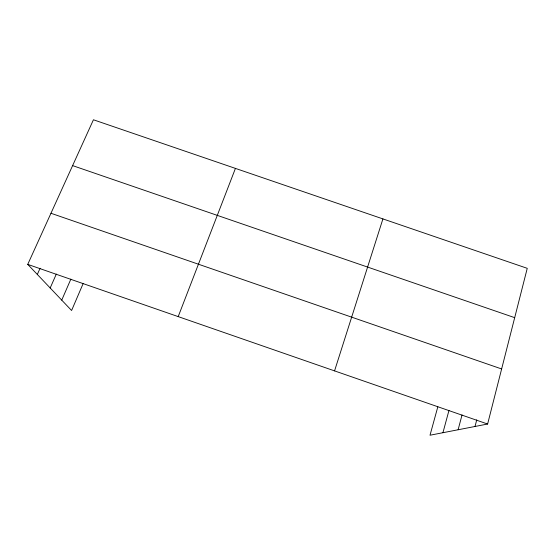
<?xml version="1.0" encoding="UTF-8"?>
<svg xmlns="http://www.w3.org/2000/svg" width="555" height="555" viewBox="0 0 555 555"><rect width="100%" height="100%" fill="white"/><g stroke="black" fill="none" stroke-linecap="round" stroke-linejoin="round"><path stroke-width="0.83" d="M437.819 406.836L430.014 435.224L487.623 424.027L527.25 268.329L93.434 119.776L27.75 264.381L71.595 310.495L83.09 283.688M475.018 426.476L476.738 419.851M458.111 429.764L462.044 414.918M442.939 432.713L448.974 410.388M334.554 370.886L382.922 218.906M178.204 316.614L235.431 168.401M61.737 300.123L70.86 279.13M50.186 287.976L56.319 274.073M37.324 274.447L40.092 268.273M72.615 165.612L514.693 317.661M50.97 213.266L501.637 368.964M27.75 264.381L487.623 424.027"/></g></svg>
